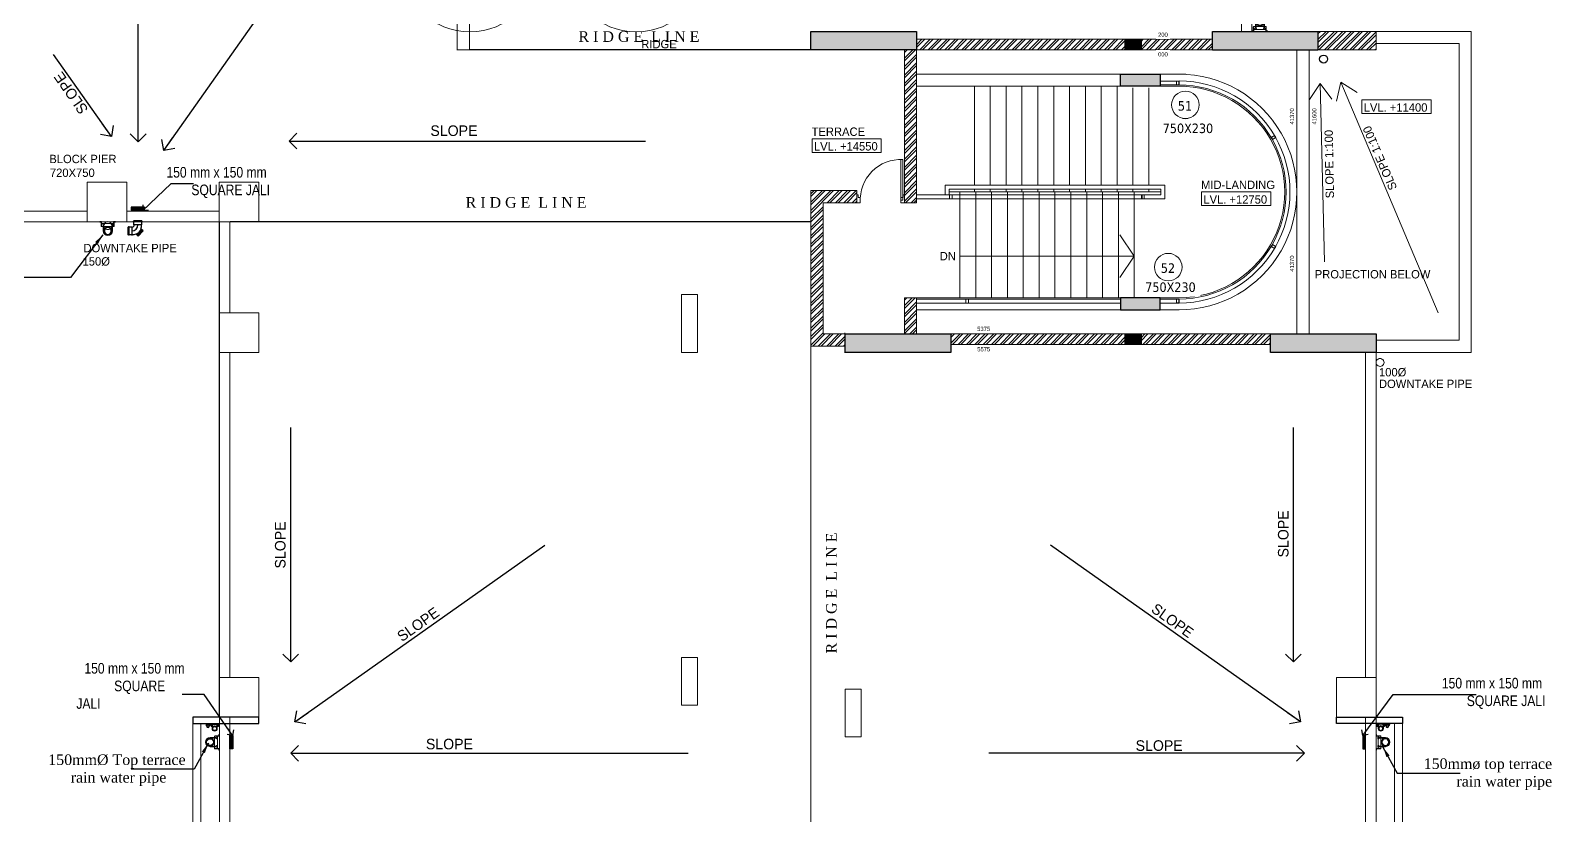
# Model space of a CAD drawing. Header units: inches. Extents: x 5899882 to 5988838, y -468923 to -96891.
# Drawn here: x 5954503 to 5983301, y -450488 to -435629 of the extents above; entities that cross this region are included whole.
import ezdxf

# ---------------------------------------------------------------- set-up
doc = ezdxf.new("R2010")
doc.units = ezdxf.units.IN
doc.header["$MEASUREMENT"] = 0
doc.linetypes.add('1', pattern=[0])
for name, color, linetype in [('0 - SLC - RIDGE LINE', 7, 'Continuous'), ('0 slc 75mm  rean water pipe', 5, 'Continuous'), ('0 slc Rwp sloape', 7, 'Continuous'), ('0 slc Square jali', 140, 'Continuous'), ('0- SLC - SLOPE', 4, 'Continuous'), ('0- SLC ARCH LAYOUT', 7, 'Continuous'), ('0-SLC- Waste water down take', 6, 'Continuous'), ('0-SLC-100mm Soil Pipe', 190, 'Continuous'), ('0-SLC-DOMESTIC LINE', 5, 'DOMESTIC_LINE'), ('0-SLC-leader', 7, 'Continuous'), ('ARLC-CNTR LINE', 8, 'Continuous'), ('ARLC-PHASING', 8, 'Continuous'), ('P-TEXT', 7, 'Continuous'), ('Phe floor wash', 7, 'Continuous'), ('rwp', 5, 'Continuous')]:
    doc.layers.add(name, color=color, linetype=linetype)
for name, color, linetype, lineweight in [('0-SLC-CLAMPS', 7, 'Continuous', 9), ('0-SLC-P-Angle', 6, 'Continuous', 0), ('ARLC-COL', 8, 'Continuous', 30), ('ARLC-DIM0', 8, 'Continuous', 5), ('ARLC-DOOR-W', 8, 'Continuous', 5), ('ARLC-ELE0', 8, 'Continuous', 9), ('ARLC-ELE1', 8, 'Continuous', 13), ('ARLC-GRILL', 8, 'Continuous', 9), ('ARLC-HATCH-C', 8, 'Continuous', 5), ('ARLC-PLASTER', 251, 'Continuous', 0), ('ARLC-RCC', 8, 'Continuous', 25), ('ARLC-TEXT0', 8, 'Continuous', 20), ('ARLC-WALL', 8, 'Continuous', 15)]:
    doc.layers.add(name, color=color, linetype=linetype, lineweight=lineweight)
doc.styles.add('ARIAL', font='tahoma.ttf')
doc.styles.add('DIM', font='times.ttf')
doc.styles.add('ROMANTIC', font='romantic.ttf')
doc.styles.get("Standard").update_dxf_attribs({"font": 'arial.ttf'})
doc.styles.add('swati', font='GOTHIC.TTF')
doc.styles.add('TI', font='swissc.ttf')
doc.linetypes.add('DOMESTIC_LINE', pattern='A,0.5,-0.2,["DWS",ARIAL,S=0.1,R=0,X=-0.1,Y=-0.05],-0.25', length=0.95)
doc.dimstyles.new('DIM 100', dxfattribs={"dimscale": 100, "dimtxt": 1.5, "dimasz": 1.2, "dimexe": 1.5, "dimexo": 1.5, "dimgap": 0.4, "dimtad": 0, "dimdec": 0, "dimzin": 9, "dimdsep": 46, "dimtxsty": 'ARIAL', "dimblk": 'ARCHTICK', "dimblk1": 'ARCHTICK', "dimblk2": 'ARCHTICK', "dimcen": 2.5, "dimdle": 0.5, "dimclrd": 1, "dimclre": 251, "dimclrt": 4, "dimadec": 1, "dimazin": 0, "dimtfac": 1, "dimtdec": 0, "dimtmove": 2, "dimatfit": 3, "dimldrblk": 'ARCHTICK', "dimfxl": 1, "dimtzin": 0, "dimlwd": 5, "dimlwe": 5, "dimarcsym": 0})
doc.dimstyles.get("Standard").update_dxf_attribs({"dimtxt": 200, "dimasz": 200, "dimexe": 0.18, "dimexo": 0.0625, "dimgap": 0.09, "dimtad": 0, "dimdec": 0, "dimrnd": 5, "dimzin": 0, "dimdsep": 46, "dimtxsty": 'Standard', "dimblk": 'OBLIQUE', "dimcen": 0.09, "dimadec": 0, "dimazin": 0, "dimtfac": 1, "dimtdec": 0, "dimtofl": 0, "dimtmove": 0, "dimatfit": 3, "dimfxl": 1, "dimtolj": 1, "dimtzin": 0, "dimarcsym": 0})
doc.dimstyles.new('Standard$7', dxfattribs={"dimtxt": 250, "dimasz": 800, "dimexe": 200, "dimexo": 100, "dimgap": 100, "dimtad": 1, "dimdec": 0, "dimrnd": 5, "dimzin": 0, "dimdsep": 46, "dimtxsty": 'ROMANTIC', "dimblk": 'ARCHTICK', "dimcen": 0.09, "dimdle": 150, "dimclrd": 251, "dimclre": 251, "dimclrt": 6, "dimadec": 0, "dimazin": 0, "dimtfac": 1, "dimtdec": 0, "dimtofl": 0, "dimtmove": 0, "dimatfit": 3, "dimldrblk": 'OPEN90', "dimfxl": 1, "dimtolj": 1, "dimtzin": 0, "dimarcsym": 0})
pattern_1 = [(45, (-5393149.5, 96939), (-79.549513, 79.549513), []), (45, (-5393096.47, 96939), (-79.549513, 79.549513), [])]
pattern_2 = [(45, (-6701109.66, 123953.09), (-79.5495129, 79.5495129), []), (45, (-6701056.62, 123953.09), (-79.5495129, 79.5495129), [])]

# ---------------------------------------------------------------- blocks, each defined once
blk = doc.blocks.new('_ArchTick')
at = {"color": 0, "linetype": 'ByBlock', "const_width": 0.15}
blk.add_lwpolyline([(-0.5, -0.5), (0.5, 0.5)], dxfattribs=at)
blk = doc.blocks.new('jjuj')
at = {"layer": 'ARLC-DOOR-W', "ltscale": 0.1}
for p, q in [((5733136, -29654), (5733136, -29679)), ((5733286, -29654), (5733286, -29719))]:
    blk.add_line(p, q, dxfattribs=at)
blk.add_lwpolyline([(5733286, -29719), (5733186, -29719), (5733186, -29679), (5733136, -29679)], dxfattribs=at)
blk = doc.blocks.new('frame')
at = {"layer": 'ARLC-DOOR-W', "ltscale": 0.1}
for p, q in [((5733136, -31004), (5733136, -30979)), ((5733136, -31004), (5733286, -31004)), ((5733286, -31004), (5733286, -30939))]:
    blk.add_line(p, q, dxfattribs=at)
blk.add_lwpolyline([(5733286, -30939), (5733186, -30939), (5733186, -30979), (5733136, -30979)], dxfattribs=at)
blk = doc.blocks.new('gfhmk')
at = {"layer": 'ARLC-DOOR-W', "ltscale": 0.1}
for p, q in [((5733137, -36608), (5732262, -36608)), ((5733137, -36568), (5732263, -36568)), ((5733137, -36568), (5733137, -36608))]:
    blk.add_line(p, q, dxfattribs=at)
blk.add_arc((5733137, -36608), 875, 177.3797, 273.233, dxfattribs=at)
blk = doc.blocks.new('BBB')
at = {"layer": 'ARLC-ELE0', "ltscale": 0.5}
blk.add_arc((5385590, -97077), 75, 88.4678, 270, dxfattribs=at)
at = {"layer": 'ARLC-ELE0', "ltscale": 0.001}
blk.add_arc((5385590, -97077), 75, 270, 91.5322, dxfattribs=at)
blk = doc.blocks.new('A$C7CE91767')
at = {"layer": 'ARLC-COL'}
for points in [[(750, -750), (-500, -750), (-500, -875), (750, -875)], [(21150, -750), (22400, -750), (22400, -875), (21150, -875)], [(750, -6775), (-500, -6775), (-500, -6900), (750, -6900)], [(21150, -6775), (22400, -6775), (22400, -6900), (21150, -6900)]]:
    blk.add_lwpolyline(points, close=True, dxfattribs=at)
at = {"layer": 'ARLC-ELE1'}
for p, q in [((-500, -3763), (-500, -3888)), ((-350, -3888), (-350, -3763)), ((22250, -3888), (22250, -3763)), ((22400, -3763), (22400, -3888))]:
    blk.add_line(p, q, dxfattribs=at)
at = {"layer": 'ARLC-GRILL'}
for points in [[(-500, -3575), (-500, -875)], [(-350, -3575), (-350, -875)], [(22250, -3575), (22250, -875)], [(22400, -3575), (22400, -875)], [(-500, -6775), (-500, -4075)], [(-350, -6775), (-350, -4075)], [(22250, -6775), (22250, -4075)], [(22400, -6775), (22400, -4075)]]:
    blk.add_lwpolyline(points, dxfattribs=at)
at = {"layer": 'ARLC-RCC'}
for points in [[(-350, -3575), (-500, -3575), (-500, -3763), (-350, -3763)], [(22250, -3575), (22400, -3575), (22400, -3763), (22250, -3763)], [(-350, -3888), (-500, -3888), (-500, -4075), (-350, -4075)], [(22250, -3888), (22400, -3888), (22400, -4075), (22250, -4075)]]:
    blk.add_lwpolyline(points, close=True, dxfattribs=at)
blk = doc.blocks.new('an80')
for points in [[(-46, 0), (-46, 66), (-51, 66), (-51, 76), (-35, 76), (-35, 66), (-40, 66), (-40, 0)], [(46, 0), (46, 66), (51, 66), (51, 76), (35, 76), (35, 66), (40, 66), (40, 0)]]:
    blk.add_lwpolyline(points)
for radius in [46, 40]:
    blk.add_arc((0, 0), radius, 180, 360)
blk = doc.blocks.new('176')
at = {"layer": '0-SLC-CLAMPS', "elevation": 0}
for points in [[(-109, 77), (-109, 80, 0.414214), (-114, 85), (-114, 85), (-114, 66), (-61, 66, 0.414214), (-66, 71), (-103, 71, -0.414214)], [(-109, -76), (-109, -79, -0.414214), (-114, -85), (-114, -85), (-114, -65), (-61, -65, -0.414214), (-66, -70), (-103, -70, 0.414214)]]:
    blk.add_lwpolyline(points, format="xyb", close=True, dxfattribs=at)
blk.add_lwpolyline([(-93, 66), (-93, -65), (-61, -65), (-61, 66)], close=True, dxfattribs=at)
at = {"layer": 'rwp', "color": 5, "const_width": 5.36, "elevation": 0}
blk.add_lwpolyline([(-13, -42, 1), (-13, 38, 1)], format="xyb", close=True, dxfattribs=at)
at = {"layer": 'rwp', "color": 5}
for radius in [42.9, 37.5]:
    blk.add_circle((-13, -2, 0), radius, dxfattribs=at)
at = {"layer": '0-SLC-CLAMPS', "color": 6, "xscale": 1.0714285714286, "yscale": 1.0714285714286, "zscale": 1.0714285714286, "rotation": 90}
blk.add_blockref('an80', (-13, -2, 0), dxfattribs=at)
blk = doc.blocks.new('547')
at = {"layer": '0 slc Square jali', "ltscale": 500}
for points in [[(-127, 0), (-127, 54), (126, 54), (126, 0)], [(-121, 0), (-121, 54), (-117, 54), (-117, 0)], [(-112, 0), (-112, 54), (-107, 54), (-107, 0)], [(-102, 0), (-102, 54), (-97, 54), (-97, 0)], [(-92, 0), (-92, 54), (-87, 54), (-87, 0)], [(-82, 0), (-82, 54), (-77, 54), (-77, 0)], [(-72, 0), (-72, 54), (-67, 54), (-67, 0)], [(-62, 0), (-62, 54), (-57, 54), (-57, 0)], [(-52, 0), (-52, 54), (-47, 54), (-47, 0)], [(-42, 0), (-42, 54), (-37, 54), (-37, 0)], [(-32, 0), (-32, 54), (-27, 54), (-27, 0)], [(-22, 0), (-22, 54), (-17, 54), (-17, 0)], [(-12, 0), (-12, 54), (-8, 54), (-8, 0)], [(-2, 0), (-2, 54), (2, 54), (2, 0)], [(8, 0), (8, 54), (12, 54), (12, 0)], [(17, 0), (17, 54), (22, 54), (22, 0)], [(27, 0), (27, 54), (32, 54), (32, 0)], [(37, 0), (37, 54), (42, 54), (42, 0)], [(47, 0), (47, 54), (52, 54), (52, 0)], [(57, 0), (57, 54), (62, 54), (62, 0)], [(67, 0), (67, 54), (72, 54), (72, 0)], [(77, 0), (77, 54), (82, 54), (82, 0)], [(87, 0), (87, 54), (92, 54), (92, 0)], [(97, 0), (97, 54), (102, 54), (102, 0)], [(107, 0), (107, 54), (112, 54), (112, 0)], [(117, 0), (117, 54), (121, 54), (121, 0)]]:
    blk.add_lwpolyline(points, close=True, dxfattribs=at)
blk = doc.blocks.new('45 bend')
at = {"layer": '0 slc 75mm  rean water pipe'}
for p, q in [((-76, 53), (-79, 53)), ((-79, 53), (-79, -22)), ((-76, 55), (-76, -23)), ((-70, 57), (-74, 57)), ((-69, 55), (-69, -23)), ((-42, 53), (-69, 53)), ((-42, 53), (-42, -22)), ((-41, 53), (-40, 52)), ((-40, 52), (-40, -20)), ((-76, -22), (-79, -22)), ((-70, -25), (-74, -25)), ((-42, -22), (-69, -22)), ((-41, -21), (-40, -20)), ((-23, -68), (-23, -72)), ((56, -66), (-21, -66)), ((56, -74), (-21, -74)), ((-20, -39), (-18, -37)), ((55, -39), (-20, -39)), ((-20, -40), (-20, -66)), ((-20, -74), (-20, -77)), ((55, -77), (-20, -77)), ((53, -37), (-18, -37)), ((55, -39), (53, -37)), ((55, -40), (55, -66)), ((55, -74), (55, -77)), ((58, -68), (58, -72))]:
    blk.add_line(p, q, dxfattribs=at)
for points in [[(15, 65), (-4, 45)], [(19, 62), (4, 46)], [(24, 58), (9, 43)], [(65, 18), (15, 65)], [(28, 53), (15, 39)], [(33, 49), (20, 36)], [(37, 45), (25, 32)], [(42, 40), (30, 27)], [(46, 36), (34, 23)], [(51, 31), (38, 18)], [(56, 27), (42, 12)], [(60, 23), (45, 7)], [(65, 18), (45, -3)]]:
    blk.add_lwpolyline(points, dxfattribs=at)
for centre, radius, start, end in [((-74, 55), 1.87, 90, 180), ((-70, 55), 1.87, 0, 90), ((-42, 53), 0.625, 45, 90), ((-40, -42), 93.1, 67.7239, 90), ((-40, -42), 57.5, 2.5, 90), ((-37, -38), 93.2, 24.7894, 67.7106), ((-74, -23), 1.87, 180, 270), ((-70, -23), 1.87, 270, 0), ((-42, -21), 0.625, 270, 315), ((-40, -42), 22.6, 12.1697, 89.2901), ((-21, -68), 1.87, 90, 180), ((-21, -72), 1.87, 180, 270), ((-19, -40), 0.625, 135, 180), ((-40, -42), 93.1, 2.5, 24.7761), ((55, -40), 0.625, 0, 45), ((56, -68), 1.87, 0, 90), ((56, -72), 1.87, 270, 0)]:
    blk.add_arc(centre, radius, start, end, dxfattribs=at)
at = {"layer": '0 slc 75mm  rean water pipe', "color": 8}
blk.add_arc((-40, -42), 57.5, 2.5, 90, dxfattribs=at)
blk = doc.blocks.new('_Open90')
at = {"color": 0, "linetype": 'ByBlock', "lineweight": -2}
for p, q in [((0, 0), (-1, 0)), ((-0.5, 0.5), (0, 0)), ((0, 0), (-0.5, -0.5))]:
    blk.add_line(p, q, dxfattribs=at)
blk = doc.blocks.new('_OBLIQUE')
at = {"color": 0, "linetype": 'ByBlock'}
blk.add_line((-0.5, -0.5), (0.5, 0.5), dxfattribs=at)
blk = doc.blocks.new('80mm')
at = {"layer": '0-SLC- Waste water down take', "const_width": 5}
blk.add_lwpolyline([(-37.5, 0, 1), (37.5, 0, 1)], format="xyb", close=True, dxfattribs=at)
at = {"layer": '0-SLC- Waste water down take'}
for radius in [40, 35]:
    blk.add_circle((0, 0), radius, dxfattribs=at)
blk = doc.blocks.new('DSF')
at = {"layer": '0-SLC-CLAMPS'}
for points in [[(1498.45, 220.321), (1498.447, 220.321, -0.414214), (1498.442, 220.327), (1498.442, 220.327), (1498.461, 220.327), (1498.461, 220.274, -0.414214), (1498.456, 220.279), (1498.456, 220.316, 0.414214)], [(1498.604, 220.321), (1498.608, 220.321, 0.414214), (1498.613, 220.327), (1498.613, 220.327), (1498.593, 220.327), (1498.593, 220.274, 0.414214), (1498.599, 220.279), (1498.599, 220.316, -0.414214)]]:
    blk.add_lwpolyline(points, format="xyb", close=True, dxfattribs=at)
blk.add_lwpolyline([(1498.593, 220.306), (1498.461, 220.306), (1498.461, 220.274), (1498.593, 220.274)], close=True, dxfattribs=at)
at = {"layer": '0-SLC- Waste water down take', "lineweight": 0, "ltscale": 12, "xscale": 0.0010714285714286, "yscale": 0.0010714285714286, "zscale": 0.0010714285714286}
blk.add_blockref('80mm', (1498.524, 220.234), dxfattribs=at)
at = {"layer": '0-SLC-CLAMPS', "xscale": 0.0010714285714286, "yscale": 0.0010714285714286, "zscale": 0.0010714285714286}
blk.add_blockref('an80', (1498.524, 220.234), dxfattribs=at)
blk = doc.blocks.new('A$C4B502A18')
at = {"layer": 'ARLC-HATCH-C', "ltscale": 0.1}
for points in [[(26095, -6906), (26095, -7256), (24095, -7256), (24095, -6906)], [(26095, -6906), (26095, -7256), (24095, -7256), (24095, -6906)], [(33695, -6906), (33695, -7256), (31695, -7256), (31695, -6906)], [(30345, -7256), (30345, -7056), (30045, -7056), (30045, -7256)], [(29956, -7945), (29956, -7715), (30706, -7715), (30706, -7945)], [(29956, -7945), (29956, -7715), (30706, -7715), (30706, -7945)], [(29956, -11946), (29956, -12176), (30706, -12176), (30706, -11946)], [(29956, -11946), (29956, -12176), (30706, -12176), (30706, -11946)], [(26745, -12632), (26745, -12982), (24745, -12982), (24745, -12632)], [(26745, -12632), (26745, -12982), (24745, -12982), (24745, -12632)], [(30345, -12831), (30345, -12632), (30045, -12632), (30045, -12831)], [(30345, -12831), (30345, -12632), (30045, -12632), (30045, -12831)], [(34795, -12632), (34795, -12982), (32795, -12982), (32795, -12632)]]:
    blk.add_hatch(color=256, dxfattribs=at).paths.add_polyline_path(points)
at = {"layer": 'ARLC-HATCH-C'}
h = blk.add_hatch(dxfattribs=at)
h.set_pattern_fill('ANSI32', color=256, scale=300, style=0)
h.set_pattern_definition(pattern_2)
h.paths.add_polyline_path([(33695, -6937), (33695, -7256), (34795, -7256), (34795, -6937)])
h.paths.add_polyline_path([(34795, -6937), (34795, -6906), (33695, -6906), (33695, -6937)])
h = blk.add_hatch(dxfattribs=at)
h.set_pattern_fill('ANSI32', color=256, scale=300, style=0)
h.set_pattern_definition(pattern_1)
h.paths.add_polyline_path([(26095, -7056), (26095, -7256), (30045, -7256), (30045, -7056)])
h = blk.add_hatch(dxfattribs=at)
h.set_pattern_fill('ANSI32', color=256, scale=300, style=0)
h.set_pattern_definition(pattern_1)
h.paths.add_polyline_path([(31695, -7056), (30345, -7056), (30345, -7256), (31695, -7256)])
h = blk.add_hatch(dxfattribs=at)
h.set_pattern_fill('ANSI32', color=256, scale=300, style=0)
h.set_pattern_definition(pattern_2)
h.paths.add_polyline_path([(26095, -7256), (25865, -7256), (25865, -10149), (26095, -10149)])
h = blk.add_hatch(dxfattribs=at)
h.set_pattern_fill('ANSI32', color=256, scale=300, style=0)
h.set_pattern_definition(pattern_2)
h.paths.add_polyline_path([(30086, -7256), (30336, -7256, 0.426511)])
h = blk.add_hatch(dxfattribs=at)
h.set_pattern_fill('ANSI32', color=256, scale=300, style=0)
h.set_pattern_definition(pattern_2)
h.paths.add_polyline_path([(24095, -11113), (24325, -11113), (24325, -10149), (24965, -10149), (24965, -9919), (24095, -9919)])
h.paths.add_polyline_path([(24325, -11113), (24095, -11113), (24095, -12861), (24735, -12861), (24735, -12632), (24325, -12632)])
h = blk.add_hatch(dxfattribs=at)
h.set_pattern_fill('ANSI32', color=256, scale=300, style=0)
h.set_pattern_definition([(45, (-6701109.66, 145044.18), (-79.5495129, 79.5495129), []), (45, (-6701056.62, 145044.18), (-79.5495129, 79.5495129), [])])
h.paths.add_polyline_path([(26745, -12632), (26745, -12831), (30045, -12831), (30045, -12632)])
h.paths.add_polyline_path([(30345, -12632), (30345, -12831), (32795, -12831), (32795, -12632)])
h.paths.add_polyline_path([(26095, -11946), (25865, -11946), (25865, -12632), (26095, -12632)])
at = {"layer": 'ARLC-CNTR LINE'}
blk.add_line((24095, -7256), (17630, -7256), dxfattribs=at)
blk.add_circle((33801, -7430), 75, dxfattribs=at)
at = {"layer": 'ARLC-COL'}
blk.add_line((31695, -7256), (33695, -7256), dxfattribs=at)
for points in [[(26095, -6906), (26095, -7256), (24095, -7256), (24095, -6906)], [(26095, -6906), (26095, -7256), (24095, -7256), (24095, -6906)], [(30045, -7056), (30345, -7056), (30345, -7256), (30045, -7256)], [(29956, -7945), (29956, -7715), (30706, -7715), (30706, -7945)], [(29956, -7945), (29956, -7715), (30706, -7715), (30706, -7945)], [(29956, -11946), (29956, -12176), (30706, -12176), (30706, -11946)], [(29956, -11946), (29956, -12176), (30706, -12176), (30706, -11946)], [(26745, -12632), (26745, -12982), (24745, -12982), (24745, -12632)], [(26745, -12632), (26745, -12982), (24745, -12982), (24745, -12632)], [(30045, -12632), (30345, -12632), (30345, -12831), (30045, -12831)], [(30045, -12632), (30345, -12632), (30345, -12831), (30045, -12831)], [(34795, -12632), (34795, -12982), (32795, -12982), (32795, -12632)]]:
    blk.add_lwpolyline(points, close=True, dxfattribs=at)
blk.add_lwpolyline([(31695, -7256), (31695, -6906), (33695, -6906), (33695, -7256)], dxfattribs=at)
at = {"layer": 'ARLC-ELE0'}
for p, q in [((34795, -6906), (36470, -6906)), ((34815, -6906), (36595, -6906)), ((36595, -12982), (36595, -6906)), ((34795, -7136), (36365, -7136)), ((36365, -12752), (36365, -7136)), ((36595, -12857), (36595, -7031)), ((33295, -12632), (33295, -7268)), ((33525, -12632), (33525, -7268)), ((26711, -9945), (30721, -9945)), ((12896, -10507), (-8450, -10507)), ((12895, -10507), (12895, -12232)), ((12896, -19881), (12896, -10507)), ((30216, -11160), (29941, -10757)), ((30216, -11160), (26916, -11160)), ((30216, -11160), (29941, -11563)), ((34795, -12752), (36365, -12752)), ((12895, -12982), (12895, -19132)), ((34795, -19132), (34795, -12982)), ((34795, -12982), (36470, -12982)), ((34807, -12982), (36595, -12982))]:
    blk.add_line(p, q, dxfattribs=at)
at = {"layer": 'ARLC-ELE0', "ltscale": 0.01}
for p, q in [((29956, -7715), (26095, -7715)), ((30736, -7715), (31194, -7715)), ((29956, -7945), (26095, -7945)), ((29956, -11946), (26095, -11946)), ((29956, -12176), (26095, -12176))]:
    blk.add_line(p, q, dxfattribs=at)
at = {"layer": 'ARLC-ELE0', "ltscale": 0.5}
for p, q in [((31064, -7715), (30706, -7715)), ((31064, -7945), (30706, -7945)), ((31064, -11946), (30706, -11946)), ((31064, -12176), (30706, -12176))]:
    blk.add_line(p, q, dxfattribs=at)
at = {"layer": 'ARLC-ELE0', "ltscale": 0.008}
for p, q in [((27191, -7945), (27191, -9814)), ((27491, -7945), (27491, -9814)), ((27791, -7945), (27791, -9814)), ((28091, -7945), (28091, -9814)), ((28391, -7945), (28391, -9814)), ((28691, -7945), (28691, -9814)), ((28991, -7945), (28991, -9814)), ((29291, -7945), (29291, -9814)), ((29591, -7945), (29591, -9814)), ((29891, -7945), (29891, -9814)), ((30191, -7975), (30191, -9814)), ((30491, -7975), (30491, -9814)), ((26916, -9945), (26916, -10010)), ((26916, -10040), (26916, -10010)), ((26916, -10040), (26916, -11946)), ((27191, -9889), (27191, -9945)), ((27216, -9945), (27216, -10010)), ((27216, -10040), (27216, -10010)), ((27216, -10040), (27216, -11946)), ((27491, -9889), (27491, -9945)), ((27516, -9945), (27516, -10010)), ((27516, -10040), (27516, -10010)), ((27516, -10040), (27516, -11946)), ((27791, -9889), (27791, -9945)), ((27816, -9945), (27816, -10010)), ((27816, -10040), (27816, -10010)), ((27816, -10040), (27816, -11946)), ((28091, -9889), (28091, -9945)), ((28116, -9945), (28116, -10010)), ((28116, -10040), (28116, -10010)), ((28116, -10040), (28116, -11946)), ((28391, -9889), (28391, -9945)), ((28416, -9945), (28416, -10010)), ((28416, -10040), (28416, -10010)), ((28416, -10040), (28416, -11946)), ((28691, -9889), (28691, -9945)), ((28716, -9945), (28716, -10010)), ((28716, -10040), (28716, -10010)), ((28716, -10040), (28716, -11946)), ((28991, -9889), (28991, -9945)), ((29016, -9945), (29016, -10010)), ((29016, -10040), (29016, -10010)), ((29016, -10040), (29016, -11946)), ((29291, -9889), (29291, -9945)), ((29316, -9945), (29316, -10010)), ((29316, -10040), (29316, -10010)), ((29316, -10040), (29316, -11946)), ((29591, -9889), (29591, -9945)), ((29616, -9945), (29616, -10010)), ((29616, -10040), (29616, -10010)), ((29616, -10040), (29616, -11946)), ((29891, -9889), (29891, -9945)), ((29916, -9945), (29916, -10010)), ((29916, -10040), (29916, -10010)), ((29916, -10040), (29916, -11946)), ((30191, -9889), (30191, -9945)), ((30216, -9945), (30216, -10010)), ((30216, -10040), (30216, -10010)), ((30216, -10040), (30216, -11946)), ((30491, -9889), (30491, -9945))]:
    blk.add_line(p, q, dxfattribs=at)
at = {"layer": 'ARLC-ELE0'}
for points in [[(23650, 6394), (24400, 6394), (24400, 5874), (28280, 5874), (28280, 4774), (29830, 4774), (29830, 444), (32445, 444), (32445, -6906)], [(32245, -1846), (32245, -6906)], [(10396, -10306), (4864, -10306)], [(12895, -10306), (11146, -10306)], [(13096, -12232), (13096, -10507)], [(13096, -19132), (13096, -12982)], [(34595, -12982), (34595, -19132)], [(34795, -12982), (34795, -19132)], [(12895, -26031), (12896, -19881)], [(13095, -26031), (13096, -19881)], [(34595, -19881), (34595, -26031)], [(34795, -19881), (34795, -26031)]]:
    blk.add_lwpolyline(points, dxfattribs=at)
for points in [[(17630, -6056), (17630, -7256), (17400, -7256), (17400, -6056)], [(10396, -10507), (11146, -10507), (11146, -9756), (10396, -9756)], [(13645, -9756), (12895, -9756), (12895, -10507), (13645, -10507)], [(21645, -11882), (21945, -11882), (21945, -12982), (21645, -12982)], [(13645, -12232), (12895, -12232), (12895, -12982), (13645, -12982)], [(21645, -18756), (21945, -18756), (21945, -19656), (21645, -19656)], [(13645, -19132), (12895, -19132), (12895, -19881), (13645, -19881)], [(34795, -19132), (34045, -19132), (34045, -19881), (34795, -19881)], [(24745, -19356), (25045, -19356), (25045, -20257), (24745, -20257)]]:
    blk.add_lwpolyline(points, close=True, dxfattribs=at)
at = {"layer": 'ARLC-ELE0', "ltscale": 0.01}
blk.add_lwpolyline([(31187, -7945), (30736, -7945)], dxfattribs=at)
at = {"layer": 'ARLC-ELE0', "ltscale": 0.001}
for centre, start, end in [((10785, -10581), 0, 181.5322), ((10785, -10583), 180, 1.5322)]:
    blk.add_arc(centre, 75, start, end, dxfattribs=at)
at = {"layer": 'ARLC-ELE1', "ltscale": 0.01}
for centre in [(17639, -5643), (20787, -5643)]:
    blk.add_circle(centre, 1274, dxfattribs=at)
at = {"layer": 'ARLC-GRILL', "ltscale": 0.01}
for p, q in [((31064, -7845), (30706, -7845)), ((31064, -7920), (30706, -7920)), ((26095, -9999), (30721, -9999)), ((26095, -10074), (30796, -10074)), ((26636, -9814), (30796, -9814)), ((26711, -9889), (30721, -9889)), ((30367, -9999), (30367, -10074)), ((29956, -11971), (26095, -11971)), ((29956, -12046), (26095, -12046)), ((31064, -11971), (30706, -11971)), ((31064, -12046), (30706, -12046))]:
    blk.add_line(p, q, dxfattribs=at)
at = {"layer": 'ARLC-GRILL', "ltscale": 0.5}
for p, q in [((26636, -9814), (26636, -9999)), ((26711, -9889), (26711, -9999))]:
    blk.add_line(p, q, dxfattribs=at)
at = {"layer": 'ARLC-GRILL', "ltscale": 0.005}
for p, q in [((26717, -9999), (26717, -10074)), ((26767, -9999), (26767, -10074)), ((30355, -9999), (30355, -10074)), ((30405, -9999), (30405, -10074)), ((27028, -11971), (27028, -12046)), ((27078, -11971), (27078, -12046))]:
    blk.add_line(p, q, dxfattribs=at)
at = {"layer": 'ARLC-GRILL'}
for p, q in [((30721, -9889), (30721, -9999)), ((30796, -10074), (30796, -9814))]:
    blk.add_line(p, q, dxfattribs=at)
at = {"layer": 'ARLC-GRILL', "ltscale": 0.001}
for points in [[(31064, -7920), (31014, -7920), (31014, -7845), (31064, -7845)], [(31059, -7915), (31019, -7915), (31019, -7850), (31059, -7850)], [(32806, -8910), (32831, -8954), (32896, -8916), (32870, -8873)], [(32812, -8912), (32832, -8947), (32889, -8914), (32869, -8880)], [(32806, -10980), (32831, -10936), (32896, -10974), (32870, -11017)], [(32812, -10978), (32832, -10943), (32889, -10976), (32869, -11010)], [(31064, -12046), (31014, -12046), (31014, -11971), (31064, -11971)], [(31059, -12041), (31019, -12041), (31019, -11976), (31059, -11976)]]:
    blk.add_lwpolyline(points, close=True, dxfattribs=at)
at = {"layer": 'ARLC-GRILL'}
blk.add_point((32829, -8951), dxfattribs=at)
at = {"layer": 'ARLC-PLASTER'}
blk.add_line((24735, -12992), (24735, -12611), dxfattribs=at)
blk.add_line((24735, -12992), (24735, -12611), dxfattribs=at)
at = {"layer": 'ARLC-TEXT0', "ltscale": 0.5}
for points in [[(34525, -8461), (35835, -8461), (35835, -8204), (34525, -8204)], [(24117, -9195), (25427, -9195), (25427, -8939), (24117, -8939)], [(31490, -10201), (32800, -10201), (32800, -9945), (31490, -9945)]]:
    blk.add_lwpolyline(points, close=True, dxfattribs=at)
at = {"layer": 'ARLC-WALL', "ltscale": 0.1}
for p, q in [((31895, -6906), (33645, -6906)), ((33695, -6906), (34795, -6906)), ((34795, -7256), (34795, -6906)), ((26095, -7056), (31695, -7056)), ((25865, -10149), (25865, -7256)), ((26095, -7256), (31695, -7256)), ((26095, -10149), (26095, -7256)), ((33695, -7256), (34795, -7256)), ((24964, -9919), (24095, -9919)), ((24095, -9919), (24095, -12861)), ((24964, -10149), (24964, -9919)), ((24964, -10149), (24325, -10149)), ((24325, -10149), (24325, -12632)), ((25865, -10149), (26095, -10149)), ((25865, -12632), (25865, -11946)), ((26095, -11946), (25865, -11946)), ((26095, -12632), (26095, -11946)), ((24745, -12632), (24325, -12632)), ((26745, -12632), (30045, -12632)), ((30345, -12632), (32795, -12632)), ((24745, -12861), (24095, -12861)), ((26740, -12831), (30045, -12831)), ((30345, -12831), (32795, -12831))]:
    blk.add_line(p, q, dxfattribs=at)
at = {"xscale": 0.88, "yscale": 0.88, "zscale": 0.88, "rotation": 270}
blk.add_blockref('gfhmk', (58013, 5035061), dxfattribs=at)
at = {"color": 1}
blk.add_blockref('A$C7CE91767', (12896, -19132), dxfattribs=at)
at = {"layer": 'ARLC-CNTR LINE', "xscale": -1}
blk.add_blockref('BBB', (5420460, 83905), dxfattribs=at)
at = {"layer": 'ARLC-DOOR-W', "xscale": -1, "rotation": 90}
for name, p in [('jjuj', (-4690, 5723137)), ('frame', (-5139, 5723137))]:
    blk.add_blockref(name, p, dxfattribs=at)
at = {"layer": 'ARLC-TEXT0', "style": 'swati'}
for s, p in [('RIDGE', (20883, -7226)), ('LVL. +11400', (34560, -8425)), ('TERRACE', (24108, -8883)), ('LVL. +14550', (24152, -9160)), ('BLOCK PIER ', (9677, -9399)), ('MID-LANDING', (31481, -9889)), ('LVL. +12750', (31525, -10166)), ('DOWNTAKE PIPE', (10323, -11085)), ('150%%C', (10306, -11338)), ('DN', (26533, -11238)), (' PROJECTION BELOW', (33575, -11581)), ('100%%C', (34850, -13435)), ('DOWNTAKE PIPE', (34850, -13655))]:
    blk.add_text(s, height=158.4, dxfattribs=at).set_placement(p)
for rotation, p in [(91.0217, (33999, -10064)), (113.3705, (35196, -9867))]:
    blk.add_text('SLOPE 1:100', height=158.4, rotation=rotation, dxfattribs=at).set_placement(p)
at = {"layer": 'ARLC-TEXT0', "ltscale": 0.1, "insert": (31178, -8317), "char_height": 180, "attachment_point": 5, "style": 'ARIAL'}
blk.add_mtext('51', dxfattribs=at)
at = {"layer": 'ARLC-DIM0'}
for points, override in [([(33737, -7892), (33817, -11268)], {"dimasz": 3, "dimclrd": 1, "dimldrblk": 'Open90'}), ([(34126, -7867), (35973, -12229)], {"dimasz": 3, "dimgap": 1, "dimtad": 0, "dimclrd": 1, "dimldrblk": 'Open90'})]:
    blk.add_leader(points, dimstyle='DIM 100', override=override, dxfattribs=at)
at = {"layer": 'ARLC-PHASING', "ltscale": 350, "char_height": 80, "attachment_point": 5, "style": 'swati', "bg_fill": 2}
for s, insert in [('200', (30760, -6969)), ('000', (30760, -7340)), ('5375', (27365, -12536)), ('5575', (27367, -12921))]:
    blk.add_mtext(s, dxfattribs=dict(at, insert=insert))
at = {"layer": 'ARLC-PHASING', "ltscale": 350, "char_height": 80, "attachment_point": 5, "rotation": 90, "style": 'swati', "bg_fill": 2}
for s, insert in [('41370', (33203, -8514)), ('41600', (33626, -8514)), ('41370', (33203, -11300))]:
    blk.add_mtext(s, dxfattribs=dict(at, insert=insert))
at = {"layer": 'ARLC-TEXT0', "insert": (10112, -9582), "char_height": 158.4, "attachment_point": 5, "style": 'swati', "bg_fill": 2}
blk.add_mtext('720X750', dxfattribs=at)
at = {"layer": 'ARLC-ELE0', "ltscale": 0.5}
for radius in [2231, 2001]:
    blk.add_arc((31064, -9945), radius, 270, 90.0001, dxfattribs=at)
at = {"layer": 'ARLC-GRILL', "ltscale": 0.01}
for radius in [2101, 2026]:
    blk.add_arc((31064, -9945), radius, 270, 90.0001, dxfattribs=at)
at = {"layer": 'ARLC-TEXT0', "ltscale": 0.1, "char_height": 180, "attachment_point": 5, "style": 'ARIAL', "bg_fill": 2}
for insert in [(31233, -8742), (30902, -11748)]:
    blk.add_mtext('750X230', dxfattribs=dict(at, insert=insert))
at = {"layer": 'ARLC-TEXT0', "ltscale": 0.1}
for centre in [(31184, -8296), (30861, -11366)]:
    blk.add_circle(centre, 260, dxfattribs=at)
at = {"layer": 'ARLC-TEXT0', "ltscale": 0.1, "insert": (30855, -11387), "char_height": 180, "attachment_point": 5, "style": 'ARIAL'}
blk.add_mtext('52', dxfattribs=at)

msp = doc.modelspace()

# ---------------------------------------------------------------- block references
at = {"layer": '0- SLC ARCH LAYOUT'}
msp.add_blockref('A$C4B502A18', (5945183.9, -428741.5), dxfattribs=at)

# ---------------------------------------------------------------- next in the draw order: linework, layer by layer
at = {"layer": '0 - SLC - RIDGE LINE', "color": 1, "ltscale": 8, "const_width": 20}
for points in [[(5962583.9, -423598), (5962583.9, -435998), (5969278.9, -435998)], [(5958280.3, -439248), (5969278.9, -439248)], [(5969278.9, -441603), (5969278.9, -462598)]]:
    msp.add_lwpolyline(points, dxfattribs=at)
at = {"layer": '0-SLC-DOMESTIC LINE', "color": 5, "linetype": '1', "const_width": 3.2}
for points in [[(5957865, -448787.2, -1), (5957865, -448821.3, -1), (5957865, -448787.2)], [(5980193.6, -448787.2, 1), (5980193.6, -448821.3, 1), (5980193.6, -448787.2)]]:
    msp.add_lwpolyline(points, format="xyb", dxfattribs=at)
at = {"layer": '0-SLC-P-Angle', "color": 0}
for points in [[(5957823.1, -448752.9), (5957813.3, -448752.9, -0.4142136), (5957808.4, -448748), (5957808.4, -448748), (5957832.9, -448748), (5957832.9, -448787.2, -0.4142136), (5957828, -448782.3), (5957828, -448757.8, 0.4142136)], [(5957882.8, -448808), (5957882.8, -448762.1), (5957880.1, -448762.1), (5957880.1, -448756.8), (5957888.7, -448756.8), (5957888.7, -448762.1), (5957886, -448762.1), (5957886, -448808, -0.80169), (5957844.9, -448808), (5957844.9, -448762.1), (5957842.2, -448762.1), (5957842.2, -448756.8), (5957850.8, -448756.8), (5957850.8, -448762.1), (5957848.1, -448762.1), (5957848.1, -448808, 0.7661365)], [(5957907.5, -448752.9), (5957917.2, -448752.9, 0.4142136), (5957922.1, -448748), (5957922.1, -448748), (5957897.7, -448748), (5957897.7, -448787.2, 0.4142136), (5957902.6, -448782.3), (5957902.6, -448757.8, -0.4142136)], [(5980151.1, -448752.9), (5980141.4, -448752.9, -0.4142136), (5980136.5, -448748), (5980136.5, -448748), (5980160.9, -448748), (5980160.9, -448787.2, -0.4142136), (5980156, -448782.3), (5980156, -448757.8, 0.4142136)], [(5980175.8, -448808), (5980175.8, -448762.1), (5980178.4, -448762.1), (5980178.4, -448756.8), (5980169.9, -448756.8), (5980169.9, -448762.1), (5980172.6, -448762.1), (5980172.6, -448808, 0.80169), (5980213.7, -448808), (5980213.7, -448762.1), (5980216.4, -448762.1), (5980216.4, -448756.8), (5980207.8, -448756.8), (5980207.8, -448762.1), (5980210.5, -448762.1), (5980210.5, -448808, -0.7661365)], [(5980235.5, -448752.9), (5980245.2, -448752.9, 0.4142136), (5980250.1, -448748), (5980250.1, -448748), (5980225.7, -448748), (5980225.7, -448787.2, 0.4142136), (5980230.6, -448782.3), (5980230.6, -448757.8, -0.4142136)]]:
    msp.add_lwpolyline(points, format="xyb", close=True, dxfattribs=at)
for points in [[(5957897.8, -448787.2), (5957897.8, -448762.4), (5957832.9, -448762.4), (5957832.9, -448787.2)], [(5980160.7, -448787.2), (5980160.7, -448762.4), (5980225.7, -448762.4), (5980225.7, -448787.2)]]:
    msp.add_lwpolyline(points, close=True, dxfattribs=at)

# ---------------------------------------------------------------- next in the draw order: block references
at = {"layer": '0 slc 75mm  rean water pipe', "lineweight": -3, "xscale": 2, "yscale": 2, "zscale": 2, "rotation": 269.9999953901536}
msp.add_blockref('45 bend', (5956505.5, -439389.7), dxfattribs=at)
at = {"layer": '0 slc Square jali', "color": 3, "xscale": -1}
msp.add_blockref('547', (5956537.4, -439029.2), dxfattribs=at)
at = {"layer": '0 slc Square jali', "color": 3, "rotation": 269.9999999999999}
msp.add_blockref('547', (5958280.8, -449098), dxfattribs=at)
at = {"layer": '0 slc Square jali', "color": 3, "xscale": -1, "rotation": 90.00000000000007}
msp.add_blockref('547', (5979778.9, -449098), dxfattribs=at)
at = {"layer": '0-SLC-100mm Soil Pipe', "color": 30, "yscale": 1000, "zscale": 1000}
for p, xscale in [((4459466.7, -669074.7), 1000), ((7478591.8, -669074.7), -1000)]:
    msp.add_blockref('DSF', p, dxfattribs=dict(at, xscale=xscale))
at = {"layer": '0-SLC-CLAMPS', "yscale": 1.744186046511625, "zscale": 1.744186046511625}
for p, xscale, rotation in [((5977777.9, -435449.2, 0), 1.744186046511625, 89.9996829967519), ((5955964.9, -439446.8, 0), -1.744186046511625, 90), ((5957881.9, -449101.5, 0), 1.744186046511625, 179.9999999999999), ((5980177.7, -449101.5, 0), -1.744186046511625, 180)]:
    msp.add_blockref('176', p, dxfattribs=dict(at, xscale=xscale, rotation=rotation))

# ---------------------------------------------------------------- next in the draw order: texts
at = {"layer": '0 - SLC - RIDGE LINE', "color": 3, "char_height": 200, "attachment_point": 1}
for insert, width in [((5964878, -435645), 3305.407), ((5962742, -438784), 2842.5)]:
    msp.add_mtext('{\\fTimes New Roman|b0|i0|c0|p18;\\C1;R I D G E  L I N E}', dxfattribs=dict(at, insert=insert, width=width))
at = {"layer": '0 - SLC - RIDGE LINE', "color": 3, "insert": (5969566.8, -447419), "char_height": 200, "width": 3582.468, "attachment_point": 1, "rotation": 90}
msp.add_mtext('{\\fTimes New Roman|b0|i0|c0|p18;\\C1;R I D G E  L I N E}', dxfattribs=at)
at = {"layer": '0- SLC - SLOPE', "color": 4, "ltscale": 8, "style": 'swati'}
for s, rotation, p in [('SLOPE', 124.70348, (5955606.3, -437124.2)), ('SLOPE', 90, (5959332, -445812.4)), ('SLOPE', 90, (5978320.7, -445602.6)), ('SLOPE ', 35.19848, (5961536.4, -447206.6)), ('SLOPE ', 324.36031, (5975704.2, -446618.9))]:
    msp.add_text(s, height=200, rotation=rotation, dxfattribs=at).set_placement(p)
for p in [(5962074.6, -437626), (5961990, -449234.2), (5975426.7, -449262.7)]:
    msp.add_text('SLOPE', height=200, dxfattribs=at).set_placement(p)
at = {"layer": 'P-TEXT', "color": 7, "char_height": 200, "width": 3434.546, "rotation": 0}
for s, insert, attachment_point in [('\\pi471.3;{\\fTimes New Roman|b0|i0|c0|p18;\\C3;150mmØ Top terrace\\P\\pi820.8; rain water pipe }', (5954368.7, -449629.5), 4), ('\\pi7.1136;{\\fTimes New Roman|b0|i0|c0|p18;\\C3;150mmø top terrace\\P\\pi43.542; rain water pipe }', (5983311.8, -449705.1), 6)]:
    msp.add_mtext(s, dxfattribs=dict(at, insert=insert, attachment_point=attachment_point))
at = {"layer": 'Phe floor wash', "lineweight": 30, "char_height": 200, "width": 2077.5, "style": 'TI'}
for s, insert, attachment_point in [('150 mm x 150 mm  SQUARE JALI ', (5959039, -438801.8), 9), ('\\pi152.05;150 mm x 150 mm  \\P\\pi715.42;SQUARE JALI ', (5955372.5, -448470.3), 7), ('150 mm x 150 mm  SQUARE JALI ', (5983185.2, -448470.3), 9)]:
    msp.add_mtext(s, dxfattribs=dict(at, insert=insert, attachment_point=attachment_point))

# ---------------------------------------------------------------- next in the draw order: leaders
at = {"layer": '0 slc Rwp sloape', "color": 2}
for points in [[(5955874.4, -439495.3), (5955260.5, -440303.5), (5952673.5, -440303.5)], [(5957872.6, -449115.6), (5957603.5, -449607.5), (5956410.1, -449607.5)], [(5980108.9, -449191.2), (5980378, -449683.1), (5981571.4, -449683.1)]]:
    msp.add_leader(points, dimstyle='Standard', override={"dimasz": 200, "dimclrd": 3, "dimfxl": 0.18}, dxfattribs=at)
at = {"layer": '0- SLC - SLOPE', "color": 4, "ltscale": 8}
for points in [[(5956542.9, -437736.2), (5956542.9, -431941.9)], [(5957026.6, -437899.2), (5960373.2, -433169.1)], [(5956036.2, -437635.5), (5954939.8, -436085.8)], [(5959399.5, -437722.5), (5966145.5, -437722.5)], [(5959430.4, -447581.4), (5959430.4, -443142.4)], [(5978413.1, -447581.4), (5978413.1, -443142.4)], [(5959510.1, -448715.7), (5964240.2, -445369.1)], [(5978547.6, -448715.7), (5973817.5, -445369.1)], [(5959430.4, -449309.6), (5966958, -449309.6)], [(5978623.7, -449309.6), (5972647, -449309.6)]]:
    msp.add_leader(points, dimstyle='Standard$7', override={"dimtxt": 0.18, "dimasz": 300, "dimexe": 0.18, "dimexo": 0.0625, "dimgap": 0.09, "dimtad": 0, "dimtih": 1, "dimtoh": 1, "dimdec": 4, "dimrnd": 0, "dimdsep": 0, "dimtxsty": 'Standard', "dimdle": 0, "dimclrd": 0, "dimclre": 0, "dimclrt": 0, "dimtdec": 4, "dimfxl": 0, "dimfxlon": 1, "dimfrac": 1, "dimarcsym": 1}, dxfattribs=at)
at = {"layer": '0-SLC-leader', "lineweight": 30}
for points in [[(5956632.1, -439036.3), (5957169.1, -438526.3), (5957588.6, -438526.3)], [(5958330.9, -448971.3), (5957793.9, -448194.7), (5957374.4, -448194.7)], [(5979725.1, -448971.3), (5980302, -448194.7), (5981873.5, -448194.7)]]:
    msp.add_leader(points, dimstyle='Standard$7', override={"dimtxt": 200, "dimasz": 150, "dimexe": 150, "dimexo": 150, "dimgap": 20, "dimtad": 0, "dimrnd": 0, "dimtxsty": 'DIM', "dimdle": 0, "dimclrd": 256, "dimclre": 256, "dimclrt": 2, "dimtdec": 4}, dxfattribs=at)

doc.saveas('drawing.dxf')
